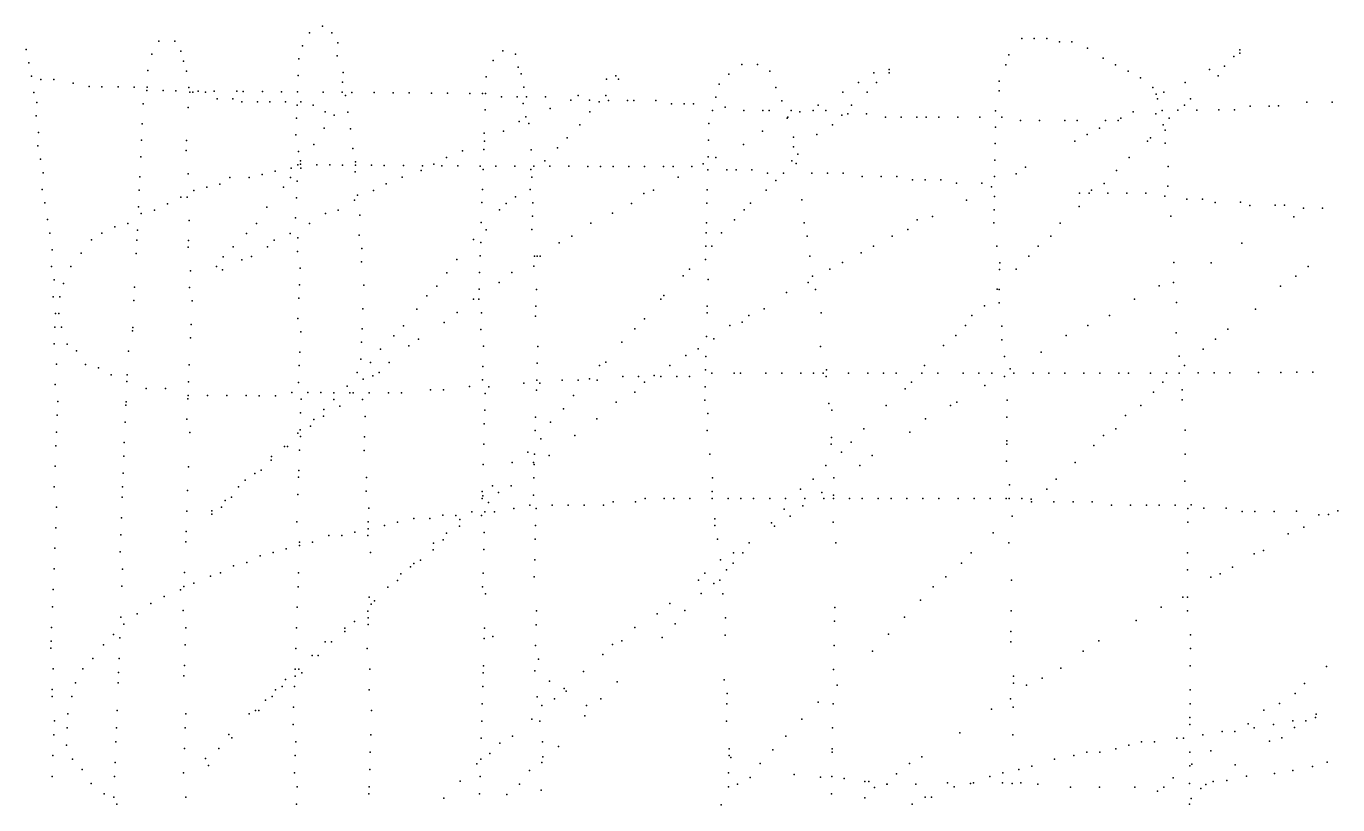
# Model space of a CAD drawing. Header units: metres. Extents: x -21.4 to -6.2, y -43.4 to -42.1.
# Drawn here: x -21.444439 to -21.443039, y -43.119011 to -43.11818 of the extents above; entities that cross this region are included whole.
import ezdxf

# ---------------------------------------------------------------- set-up
doc = ezdxf.new("R2010")
doc.units = ezdxf.units.M

msp = doc.modelspace()

# ---------------------------------------------------------------- linework, layer by layer
at = {"layer": 'Pontos'}
for p in [(-21.4441227, -43.1181798, 431), (-21.4442977, -43.1181956, 431), (-21.4442805, -43.1181958, 431), (-21.4441366, -43.1181867, 431), (-21.4441128, -43.1181869, 431), (-21.4433762, -43.1181929, 431), (-21.4433628, -43.1181929, 431), (-21.4433494, -43.1181929, 431), (-21.4444392, -43.1182046, 432), (-21.4443051, -43.1182096, 431), (-21.4442741, -43.1182064, 431), (-21.444144, -43.1182007, 431), (-21.4441064, -43.1181975, 431), (-21.4439302, -43.118206, 432), (-21.4439168, -43.1182096, 432), (-21.443336, -43.1181964, 431), (-21.4433226, -43.1181964, 431), (-21.443306, -43.1182034, 431), (-21.4431434, -43.1182085, 429), (-21.4431433, -43.1182051, 429), (-21.4444364, -43.1182188, 432), (-21.4442711, -43.1182171, 431), (-21.444148, -43.1182147, 430), (-21.444107, -43.1182115, 431), (-21.4439406, -43.1182165, 432), (-21.4439139, -43.1182236, 432), (-21.4436751, -43.1182206, 431), (-21.4436583, -43.1182207, 431), (-21.4433933, -43.1182209, 431), (-21.4433898, -43.1182104, 431), (-21.4432893, -43.1182139, 431), (-21.443276, -43.1182209, 431), (-21.4431597, -43.1182224, 430), (-21.4431498, -43.118212, 430), (-21.4444336, -43.118233, 432), (-21.4444234, -43.1182366, 432), (-21.4444096, -43.1182368, 432), (-21.4443093, -43.1182272, 431), (-21.4442681, -43.1182277, 431), (-21.4441487, -43.1182323, 430), (-21.4441009, -43.1182292, 431), (-21.443948, -43.118234, 431), (-21.4439108, -43.1182307, 432), (-21.4438196, -43.1182363, 432), (-21.4438097, -43.1182329, 432), (-21.4438067, -43.1182363, 432), (-21.4436888, -43.1182311, 431), (-21.443645, -43.1182277, 431), (-21.443534, -43.1182294), (-21.4435178, -43.1182294), (-21.4435177, -43.1182259), (-21.4432626, -43.1182279, 431), (-21.4432493, -43.1182348, 430), (-21.4431758, -43.1182259, 430), (-21.4431663, -43.1182329, 430), (-21.444431, -43.1182507, 432), (-21.4443891, -43.1182405, 432), (-21.444372, -43.1182443, 432), (-21.4443583, -43.1182444, 432), (-21.444341, -43.1182446, 431), (-21.4443238, -43.1182448, 431), (-21.4443102, -43.1182485, 431), (-21.4443101, -43.1182449, 431), (-21.444293, -43.1182486, 431), (-21.4442793, -43.1182488, 431), (-21.4442655, -43.1182454, 431), (-21.4442645, -43.1182502, 431), (-21.4442612, -43.1182502, 431), (-21.4442554, -43.118249, 431), (-21.4442479, -43.1182502, 431), (-21.4442383, -43.1182491, 431), (-21.4442143, -43.1182493, 430), (-21.4442075, -43.1182494, 430), (-21.444187, -43.1182496, 430), (-21.4441665, -43.1182497, 430), (-21.4441494, -43.1182499, 430), (-21.4441494, -43.1182499, 430), (-21.4441221, -43.1182501, 430), (-21.4441017, -43.1182503, 430), (-21.4441013, -43.1182397, 430), (-21.4440915, -43.1182504, 430), (-21.4440676, -43.1182506, 430), (-21.4440472, -43.1182508, 431), (-21.4440302, -43.1182509, 431), (-21.4440063, -43.1182511, 431), (-21.4439893, -43.1182513, 431), (-21.4439656, -43.1182515, 431), (-21.443952, -43.1182516, 431), (-21.4439486, -43.1182516, 431), (-21.4439078, -43.1182447, 431), (-21.4436991, -43.1182417, 431), (-21.4436387, -43.1182453, 431), (-21.4435671, -43.1182502), (-21.4435506, -43.1182398), (-21.4435412, -43.1182502), (-21.4435311, -43.1182398), (-21.4434004, -43.1182489, 431), (-21.4434003, -43.1182384, 431), (-21.443236, -43.1182452, 430), (-21.4432327, -43.1182522, 430), (-21.4432245, -43.1182502, 430), (-21.4432018, -43.1182398, 430), (-21.444428, -43.1182614, 432), (-21.4443143, -43.1182626, 431), (-21.4442351, -43.1182572, 430), (-21.4442185, -43.1182572, 430), (-21.4442088, -43.1182607, 430), (-21.4441922, -43.1182607, 430), (-21.444179, -43.1182607, 430), (-21.4441624, -43.1182607, 430), (-21.44415, -43.118264, 430), (-21.4441458, -43.1182607, 430), (-21.4441328, -43.1182642, 430), (-21.4440984, -43.1182539, 430), (-21.4439318, -43.1182552, 431), (-21.4439149, -43.1182553, 431), (-21.4439084, -43.1182623, 431), (-21.4439048, -43.1182553, 431), (-21.4438846, -43.1182553, 431), (-21.4438578, -43.1182589, 431), (-21.4438497, -43.1182537, 431), (-21.4438376, -43.1182589, 431), (-21.4438272, -43.1182607, 431), (-21.4438204, -43.1182537, 431), (-21.4438174, -43.118259, 431), (-21.4437972, -43.118259, 431), (-21.4437904, -43.118259, 431), (-21.4437669, -43.1182591, 431), (-21.4437501, -43.1182626, 431), (-21.4437367, -43.1182627, 431), (-21.4437266, -43.1182627, 431), (-21.4437028, -43.1182557, 431), (-21.4436323, -43.1182594, 431), (-21.4435935, -43.1182642), (-21.4435579, -43.1182642), (-21.4432311, -43.1182572, 430), (-21.4432024, -43.1182642, 430), (-21.4431958, -43.1182572, 430), (-21.4431322, -43.1182652, 430), (-21.443112, -43.118265, 430), (-21.443102, -43.1182649, 430), (-21.4430717, -43.118261, 430), (-21.4430448, -43.1182608, 429), (-21.4444287, -43.1182756, 432), (-21.4442664, -43.1182666, 431), (-21.4441506, -43.1182781, 430), (-21.4441199, -43.1182711, 430), (-21.4441102, -43.1182746, 430), (-21.4440957, -43.1182715, 430), (-21.4439492, -43.1182692, 431), (-21.4439055, -43.1182764, 431), (-21.4438796, -43.1182676, 431), (-21.4438375, -43.1182711, 431), (-21.4437065, -43.1182698, 431), (-21.443693, -43.1182663, 431), (-21.4436729, -43.1182698, 431), (-21.4436527, -43.1182699, 431), (-21.443646, -43.1182699, 431), (-21.4436265, -43.1182781), (-21.4436259, -43.118277, 431), (-21.4436224, -43.1182699, 431), (-21.4436132, -43.1182711), (-21.4435989, -43.1182699, 431), (-21.4435855, -43.1182699, 431), (-21.4435681, -43.1182746), (-21.443562, -43.1182735, 431), (-21.4435419, -43.1182735, 431), (-21.4435218, -43.118277, 431), (-21.443505, -43.118277, 431), (-21.4434882, -43.118277, 431), (-21.4434781, -43.118277, 431), (-21.4434647, -43.118277, 431), (-21.4434445, -43.118277, 431), (-21.443421, -43.118277, 431), (-21.4434041, -43.11827, 431), (-21.4433975, -43.118277, 431), (-21.4432702, -43.1182781, 431), (-21.4432571, -43.1182711, 431), (-21.4432329, -43.1182733, 431), (-21.4432262, -43.1182697, 431), (-21.4432187, -43.1182781, 431), (-21.4432094, -43.1182695, 430), (-21.4431893, -43.1182693, 430), (-21.4431658, -43.1182691, 430), (-21.443149, -43.1182689, 430), (-21.4444261, -43.1182934, 432), (-21.4443152, -43.1182839, 431), (-21.4441209, -43.1182886, 430), (-21.444093, -43.1182892, 430), (-21.44395, -43.1182939, 430), (-21.4439296, -43.118292, 431), (-21.4439128, -43.1182816, 431), (-21.4439023, -43.1182835, 431), (-21.4438479, -43.1182851, 431), (-21.4437103, -43.1182838, 431), (-21.443653, -43.118292), (-21.4435782, -43.118285), (-21.4434043, -43.1182875, 431), (-21.4433774, -43.1182805, 431), (-21.4433572, -43.1182805, 431), (-21.4433303, -43.1182805, 431), (-21.4433169, -43.1182805, 431), (-21.4432932, -43.1182885, 431), (-21.4432866, -43.1182805, 431), (-21.4432732, -43.1182805, 431), (-21.4432253, -43.1182851, 431), (-21.443223, -43.1182907, 431), (-21.4444267, -43.1183076, 432), (-21.444316, -43.1183016, 431), (-21.444268, -43.1183019, 430), (-21.4441513, -43.1182958, 429), (-21.4441319, -43.1183061, 429), (-21.4439498, -43.1183025, 430), (-21.4438615, -43.118299, 431), (-21.4437107, -43.1183015, 431), (-21.4436731, -43.118306), (-21.4436197, -43.1182981, 431), (-21.4435948, -43.1182955), (-21.4434046, -43.1183051, 431), (-21.4433195, -43.1183025, 431), (-21.4433064, -43.1182955, 431), (-21.4432418, -43.1183025, 431), (-21.4432385, -43.118299, 431), (-21.4432231, -43.1183048, 431), (-21.4444239, -43.1183219, 432), (-21.4443169, -43.1183193, 431), (-21.4442685, -43.1183126, 430), (-21.4441486, -43.1183135, 429), (-21.4440904, -43.1183104, 430), (-21.4439903, -43.11832, 430), (-21.4439734, -43.118313, 430), (-21.4439506, -43.1183115, 430), (-21.4438999, -43.1183117, 430), (-21.4438718, -43.1183095, 430), (-21.4437111, -43.1183191, 431), (-21.4437029, -43.1183199), (-21.4436199, -43.1183086, 431), (-21.4436151, -43.1183164), (-21.4432616, -43.1183199, 431), (-21.4444211, -43.1183362, 432), (-21.4441735, -43.1183346, 429), (-21.4441562, -43.1183312, 429), (-21.4441492, -43.1183277, 429), (-21.4441464, -43.1183271, 429), (-21.4441462, -43.1183236, 429), (-21.4441459, -43.1183313, 429), (-21.4441287, -43.1183278, 429), (-21.444115, -43.1183279, 429), (-21.4441013, -43.118328, 429), (-21.4440879, -43.1183352, 429), (-21.4440876, -43.1183282, 429), (-21.4440875, -43.1183246, 429), (-21.4440706, -43.1183283, 429), (-21.4440569, -43.1183284, 429), (-21.4440364, -43.1183285, 430), (-21.4440175, -43.118334, 430), (-21.4440159, -43.1183287, 430), (-21.4440039, -43.118327, 430), (-21.4439955, -43.1183289, 430), (-21.4439784, -43.118329, 430), (-21.4439546, -43.1183292, 430), (-21.4439513, -43.1183327, 430), (-21.4439376, -43.1183293, 430), (-21.4439173, -43.1183293, 430), (-21.4439005, -43.1183329, 430), (-21.443897, -43.1183294, 430), (-21.4438855, -43.1183235, 430), (-21.4438801, -43.1183294, 430), (-21.4438599, -43.1183294, 430), (-21.4438396, -43.1183295, 430), (-21.4438261, -43.1183295, 430), (-21.4438126, -43.1183295, 430), (-21.4437957, -43.1183296, 430), (-21.4437789, -43.1183296, 430), (-21.4437586, -43.1183296, 431), (-21.4437485, -43.1183296, 431), (-21.4437283, -43.1183297, 431), (-21.4437162, -43.1183269), (-21.4437115, -43.1183333, 431), (-21.4437115, -43.1183333, 431), (-21.4436912, -43.1183333, 431), (-21.4436811, -43.1183333, 431), (-21.4436643, -43.1183333, 431), (-21.4436218, -43.1183234), (-21.443617, -43.1183263, 431), (-21.4434049, -43.1183227, 431), (-21.4433722, -43.1183304, 431), (-21.443275, -43.1183339, 431), (-21.4432199, -43.1183295, 431), (-21.4443179, -43.1183406, 431), (-21.4442662, -43.1183375, 430), (-21.4442323, -43.1183484, 430), (-21.4442217, -43.1183413, 430), (-21.4442012, -43.1183415, 429), (-21.4441873, -43.118338, 429), (-21.4441571, -43.1183412, 429), (-21.4441499, -43.1183454, 429), (-21.4440547, -43.1183481, 430), (-21.4440377, -43.1183411, 430), (-21.4438994, -43.118341, 430), (-21.4437429, -43.1183409), (-21.4436475, -43.1183368, 431), (-21.4436389, -43.1183444), (-21.4436307, -43.1183368, 431), (-21.4436004, -43.1183368, 431), (-21.4435835, -43.1183368, 431), (-21.4435667, -43.1183368, 431), (-21.4435466, -43.1183404, 431), (-21.4435264, -43.1183404, 431), (-21.4435095, -43.1183404, 431), (-21.4434928, -43.1183439, 431), (-21.4434793, -43.1183439, 431), (-21.4434624, -43.1183439, 431), (-21.4434457, -43.1183474, 432), (-21.4434187, -43.1183474, 432), (-21.4434051, -43.1183404, 431), (-21.4433822, -43.1183374, 431), (-21.4432883, -43.1183479, 432), (-21.444422, -43.118354, 432), (-21.4443185, -43.1183548, 431), (-21.4442742, -43.1183623, 431), (-21.4442673, -43.1183623, 430), (-21.4442601, -43.1183553, 430), (-21.4442462, -43.1183518, 430), (-21.4441644, -43.1183517, 429), (-21.4441506, -43.1183632, 430), (-21.4440855, -43.1183601, 430), (-21.4440683, -43.1183551, 430), (-21.443952, -43.118354, 430), (-21.4439167, -43.118362, 431), (-21.4439012, -43.1183541, 430), (-21.4437795, -43.1183584), (-21.4437695, -43.1183549), (-21.443712, -43.1183545, 431), (-21.4436491, -43.1183549), (-21.4434086, -43.1183514, 432), (-21.4434054, -43.1183616, 432), (-21.4433144, -43.118358, 432), (-21.4433043, -43.118358, 432), (-21.4433015, -43.1183549, 432), (-21.4432841, -43.118358, 432), (-21.4432638, -43.118358, 432), (-21.4432436, -43.118358, 432), (-21.4432235, -43.1183613, 432), (-21.4432201, -43.1183507, 432), (-21.4444192, -43.1183684, 432), (-21.4443194, -43.1183727, 431), (-21.4443023, -43.1183763, 431), (-21.4442883, -43.1183693, 431), (-21.4441823, -43.1183729, 430), (-21.444106, -43.1183763, 430), (-21.4440888, -43.1183657, 430), (-21.4439525, -43.1183682, 431), (-21.4439337, -43.118376, 431), (-21.4439268, -43.118369, 431), (-21.4438983, -43.1183683, 431), (-21.443793, -43.118369), (-21.4437124, -43.1183686, 432), (-21.4436727, -43.118376), (-21.4436659, -43.1183689), (-21.4436111, -43.1183651, 432), (-21.443435, -43.1183654, 433), (-21.4434056, -43.1183757, 433), (-21.443315, -43.1183724, 433), (-21.4432, -43.1183646, 432), (-21.4431832, -43.1183645, 432), (-21.4431697, -43.1183679, 432), (-21.4431427, -43.1183677, 432), (-21.4431326, -43.1183711, 432), (-21.4431057, -43.1183709, 432), (-21.4430955, -43.1183708, 432), (-21.4430753, -43.1183742, 432), (-21.443055, -43.118374, 432), (-21.4444166, -43.1183863, 432), (-21.4443305, -43.1183904, 431), (-21.4443163, -43.1183798, 431), (-21.444265, -43.1183873, 431), (-21.4441933, -43.1183905, 430), (-21.4441515, -43.1183845, 430), (-21.4441367, -43.1183904, 430), (-21.4441195, -43.1183798, 430), (-21.4440828, -43.1183814, 430), (-21.4439532, -43.1183894, 431), (-21.4438987, -43.1183825, 431), (-21.4438364, -43.11839), (-21.443813, -43.1183795), (-21.4437129, -43.1183899, 433), (-21.443683, -43.1183865), (-21.4436083, -43.1183899, 433), (-21.4434878, -43.1183865, 433), (-21.4434714, -43.118383, 433), (-21.4434059, -43.1183899, 434), (-21.443335, -43.11839, 434), (-21.4432169, -43.1183825, 433), (-21.4430856, -43.1183833, 432), (-21.4444138, -43.1184006, 432), (-21.4443586, -43.1184009, 432), (-21.4443445, -43.1183939, 432), (-21.4443205, -43.1183976, 431), (-21.4442039, -43.1184011, 430), (-21.4441573, -43.118401, 430), (-21.444149, -43.1184059, 430), (-21.4440837, -43.1184028, 431), (-21.4439479, -43.1183971, 431), (-21.4438991, -43.1183967, 432), (-21.4438566, -43.1184041), (-21.4437132, -43.1184005, 433), (-21.4436966, -43.1184005), (-21.4436053, -43.1184041, 434), (-21.4435144, -43.1184041, 434), (-21.4434979, -43.118397, 434), (-21.4433452, -43.1184041, 435), (-21.4444113, -43.1184185, 433), (-21.4443693, -43.118408, 432), (-21.444321, -43.1184083, 432), (-21.4442663, -43.1184158, 431), (-21.4442659, -43.1184087, 431), (-21.4442181, -43.1184152, 431), (-21.4441814, -43.1184152, 430), (-21.4441744, -43.1184081, 430), (-21.4441495, -43.1184202, 430), (-21.4440808, -43.1184171, 431), (-21.4439617, -43.1184077, 431), (-21.4439539, -43.1184108, 432), (-21.44387, -43.1184112), (-21.4437136, -43.1184147, 433), (-21.443707, -43.1184146), (-21.4435344, -43.1184146, 435), (-21.4434028, -43.1184147, 435), (-21.4433585, -43.1184146, 435), (-21.4431412, -43.1184114, 434), (-21.4443804, -43.1184223, 432), (-21.4443217, -43.1184226, 432), (-21.4442288, -43.1184259, 431), (-21.444209, -43.1184294, 431), (-21.4441987, -43.1184258, 431), (-21.4440813, -43.1184313, 431), (-21.4439794, -43.1184289, 432), (-21.4439544, -43.118425, 432), (-21.4438966, -43.1184252, 432), (-21.4438936, -43.1184253), (-21.4438903, -43.1184252), (-21.443714, -43.1184289, 434), (-21.4436024, -43.1184254, 435), (-21.4435676, -43.1184322, 435), (-21.4435477, -43.1184217, 435), (-21.4433997, -43.1184325, 436), (-21.4433686, -43.1184252, 436), (-21.4432139, -43.1184322, 435), (-21.443174, -43.1184325, 435), (-21.4444122, -43.1184364, 433), (-21.4443914, -43.1184365, 433), (-21.4442639, -43.1184409, 431), (-21.4442361, -43.1184365, 431), (-21.4442296, -43.11844, 431), (-21.4441468, -43.1184381, 431), (-21.4439901, -43.118443, 432), (-21.443955, -43.1184428, 432), (-21.4439206, -43.1184429), (-21.443897, -43.1184359, 433), (-21.4437377, -43.1184463), (-21.4437309, -43.1184393), (-21.4435995, -43.1184467, 436), (-21.4435809, -43.1184393, 435), (-21.4433998, -43.1184396, 436), (-21.4433821, -43.1184393, 436), (-21.4430835, -43.1184468, 434), (-21.4430704, -43.1184363, 434), (-21.4444094, -43.1184507, 433), (-21.4443992, -43.1184544, 433), (-21.4443234, -43.1184584, 432), (-21.4442647, -43.1184588, 432), (-21.4441475, -43.1184559, 431), (-21.4440788, -43.1184564, 432), (-21.4440008, -43.1184572, 432), (-21.4439556, -43.1184607, 433), (-21.4439342, -43.1184535), (-21.4438944, -43.1184608, 433), (-21.4437111, -43.1184503, 435), (-21.4436043, -43.1184534, 436), (-21.4435964, -43.118461, 436), (-21.4434023, -43.1184605, 437), (-21.4434001, -43.118461, 437), (-21.4432295, -43.118457, 436), (-21.4432141, -43.1184536, 436), (-21.4431, -43.1184574, 435), (-21.4444103, -43.1184687, 433), (-21.4444034, -43.1184687, 433), (-21.4443241, -43.1184728, 432), (-21.4442619, -43.1184732, 432), (-21.4441481, -43.1184702, 431), (-21.4440113, -43.1184678, 432), (-21.4439616, -43.1184712), (-21.4439559, -43.1184714, 433), (-21.4437616, -43.1184711), (-21.4437582, -43.1184675), (-21.4436275, -43.118464, 436), (-21.4434003, -43.1184752, 438), (-21.4432558, -43.1184711, 437), (-21.4432109, -43.1184749, 437), (-21.4444078, -43.1184867, 433), (-21.4444043, -43.1184867, 433), (-21.4440798, -43.1184814, 432), (-21.444022, -43.118482, 432), (-21.443979, -43.1184854), (-21.443953, -43.1184857, 433), (-21.4438953, -43.1184894, 434), (-21.4438949, -43.1184787, 434), (-21.4437121, -43.1184859, 436), (-21.4437119, -43.1184788, 436), (-21.4436677, -43.1184888, 436), (-21.4436511, -43.1184817, 436), (-21.4435902, -43.1184859, 437), (-21.4434293, -43.1184888, 439), (-21.4434159, -43.1184782, 438), (-21.4432823, -43.1184888, 439), (-21.4431264, -43.1184821, 436), (-21.4444085, -43.1185011, 434), (-21.4444016, -43.1185011, 433), (-21.4443254, -43.1185015, 433), (-21.4442631, -43.1184983, 432), (-21.444149, -43.1184918, 431), (-21.4440806, -43.1185029, 432), (-21.4440363, -43.1184998, 433), (-21.4439928, -43.1184961), (-21.4439536, -43.1185036, 434), (-21.4437893, -43.118503), (-21.443779, -43.1184923), (-21.4436878, -43.1184994, 437), (-21.4436746, -43.1184959, 437), (-21.4434362, -43.1184994, 439), (-21.4433973, -43.1185002, 439), (-21.4433055, -43.1184994, 439), (-21.4431561, -43.1185033, 437), (-21.4443256, -43.1185051, 433), (-21.4442637, -43.1185127, 432), (-21.4441461, -43.1185061, 432), (-21.4440812, -43.1185173, 433), (-21.4440468, -43.1185104, 433), (-21.4440204, -43.1185139), (-21.443803, -43.1185171), (-21.4437128, -43.118511, 437), (-21.4437048, -43.1185136, 437), (-21.4434464, -43.11851, 440), (-21.4433975, -43.1185145, 440), (-21.4433287, -43.11851, 440), (-21.4432111, -43.1185071, 438), (-21.4431693, -43.1185139, 438), (-21.4444094, -43.1185191, 434), (-21.4443955, -43.1185192, 434), (-21.4443855, -43.1185264, 434), (-21.4443301, -43.1185267, 433), (-21.444147, -43.1185277, 432), (-21.4440609, -43.1185247, 433), (-21.4440307, -43.118521), (-21.4439508, -43.1185215, 434), (-21.4438929, -43.1185217, 435), (-21.443735, -43.1185313, 437), (-21.4437216, -43.1185242, 437), (-21.4435909, -43.1185217, 439), (-21.4434598, -43.1185207, 440), (-21.4433553, -43.1185278, 441), (-21.4432079, -43.1185322, 439), (-21.4431825, -43.1185245, 438), (-21.444407, -43.1185408, 434), (-21.4443758, -43.1185409, 434), (-21.4443621, -43.1185446, 434), (-21.444265, -43.1185415, 433), (-21.4441476, -43.1185421, 432), (-21.4440818, -43.1185352, 433), (-21.4440717, -43.118539, 433), (-21.4440517, -43.1185389), (-21.4439515, -43.1185431, 435), (-21.4438934, -43.1185396, 435), (-21.4438271, -43.118542), (-21.4438204, -43.1185385), (-21.4437518, -43.118542, 437), (-21.4437133, -43.1185324, 437), (-21.4434801, -43.118542, 441), (-21.4433944, -43.1185324, 441), (-21.4433886, -43.1185456, 442), (-21.4432024, -43.1185422, 439), (-21.4443486, -43.1185519, 434), (-21.4443316, -43.1185592, 434), (-21.4443312, -43.118552, 433), (-21.4442658, -43.1185595, 433), (-21.4441483, -43.1185601, 432), (-21.4440857, -43.1185497, 433), (-21.4440792, -43.1185568, 433), (-21.4440692, -43.1185532), (-21.4440623, -43.1185496), (-21.443952, -43.1185574, 435), (-21.443894, -43.1185576, 436), (-21.4438668, -43.1185576, 436), (-21.4438498, -43.1185576, 436), (-21.4438376, -43.1185563), (-21.4438295, -43.1185576, 437), (-21.4438022, -43.118554, 437), (-21.4437852, -43.118554, 437), (-21.4437788, -43.1185598, 437), (-21.4437687, -43.1185527, 437), (-21.4437614, -43.118554, 437), (-21.4437445, -43.118554, 438), (-21.4437309, -43.118554, 438), (-21.4437137, -43.1185468, 438), (-21.443707, -43.1185504, 438), (-21.4436832, -43.1185504, 439), (-21.4436765, -43.1185504, 439), (-21.4436493, -43.1185504, 439), (-21.4436323, -43.1185504, 439), (-21.4436119, -43.1185504, 440), (-21.4435984, -43.1185504, 440), (-21.4435882, -43.1185504, 440), (-21.4435849, -43.118554, 440), (-21.4435847, -43.1185468, 440), (-21.443561, -43.1185504, 440), (-21.4435406, -43.1185504, 440), (-21.4435237, -43.1185504, 441), (-21.4435101, -43.1185504, 441), (-21.4434939, -43.1185598, 441), (-21.4434829, -43.1185504, 441), (-21.4434659, -43.1185504, 441), (-21.4434388, -43.1185504, 442), (-21.4434218, -43.1185504, 442), (-21.4434082, -43.1185504, 442), (-21.4433947, -43.118554, 442), (-21.4433845, -43.1185504, 442), (-21.4433641, -43.1185504, 442), (-21.4433471, -43.1185504, 443), (-21.4433301, -43.1185504, 443), (-21.4433098, -43.1185504, 442), (-21.4432928, -43.1185504, 442), (-21.4432724, -43.1185504, 441), (-21.4432622, -43.1185504, 441), (-21.4432385, -43.1185503, 441), (-21.4432255, -43.1185599, 441), (-21.4432216, -43.1185502, 440), (-21.443208, -43.1185501, 440), (-21.4431877, -43.11855, 439), (-21.4431707, -43.1185499, 439), (-21.4431538, -43.1185498, 439), (-21.4431232, -43.1185496, 438), (-21.4430994, -43.1185494, 437), (-21.4430824, -43.1185493, 437), (-21.4430654, -43.1185492, 437), (-21.4444081, -43.1185624, 434), (-21.4443111, -43.1185665, 433), (-21.4442903, -43.1185666, 433), (-21.4442664, -43.118574, 433), (-21.4442457, -43.1185741, 433), (-21.4442249, -43.1185742, 433), (-21.4442042, -43.1185742, 433), (-21.4441903, -43.1185743, 433), (-21.4441557, -43.1185709, 433), (-21.4441384, -43.118571, 433), (-21.4441246, -43.118571, 433), (-21.4441108, -43.1185711, 433), (-21.4440965, -43.118564, 433), (-21.4440936, -43.1185712, 433), (-21.4440902, -43.1185711), (-21.4440729, -43.1185713, 434), (-21.4440522, -43.1185714, 434), (-21.4440384, -43.1185714, 434), (-21.4440073, -43.118568, 434), (-21.4439936, -43.118568, 435), (-21.4439659, -43.1185646, 435), (-21.443949, -43.1185719, 435), (-21.4439453, -43.1185647, 435), (-21.4439077, -43.1185611, 436), (-21.4438944, -43.1185683, 436), (-21.4438907, -43.1185611, 436), (-21.4438549, -43.1185741), (-21.4437892, -43.1185705, 438), (-21.4437142, -43.1185647, 439), (-21.4435007, -43.1185669, 442), (-21.4434154, -43.1185634, 442), (-21.4432355, -43.1185706, 441), (-21.4432047, -43.118568, 441), (-21.4444055, -43.1185805, 434), (-21.4443328, -43.1185845, 434), (-21.4443326, -43.1185809, 434), (-21.4442666, -43.1185776, 433), (-21.4441731, -43.1185744, 433), (-21.4441456, -43.1185781, 433), (-21.4441107, -43.1185783, 433), (-21.4441044, -43.1185854), (-21.44408, -43.1185784, 434), (-21.4438654, -43.1185883), (-21.4438093, -43.1185812, 438), (-21.4437146, -43.1185791, 439), (-21.4435821, -43.1185827, 441), (-21.443521, -43.1185848, 442), (-21.4434521, -43.1185848, 443), (-21.4434454, -43.1185812, 443), (-21.4433916, -43.1185791, 444), (-21.4432489, -43.1185848, 442), (-21.4432048, -43.1185788, 441), (-21.4444062, -43.118595, 435), (-21.4442675, -43.1185993, 434), (-21.4441462, -43.1185926, 433), (-21.4441319, -43.1185998, 433), (-21.4441217, -43.1185962), (-21.4441213, -43.1185891, 433), (-21.4440772, -43.1185965, 434), (-21.4439496, -43.1185899, 436), (-21.4438953, -43.1185971, 437), (-21.4438298, -43.118599, 438), (-21.4437115, -43.1185935, 440), (-21.4435788, -43.1185899, 442), (-21.4434788, -43.118599, 443), (-21.4433919, -43.1185971, 444), (-21.4432655, -43.1185955, 443), (-21.4444069, -43.1186132, 435), (-21.4443335, -43.1186026, 434), (-21.4442646, -43.1186138, 434), (-21.4441493, -43.1186142), (-21.4441468, -43.1186107, 433), (-21.4441356, -43.118607), (-21.44395, -43.1186043, 436), (-21.4438957, -43.1186116, 437), (-21.4438792, -43.1186026), (-21.4437119, -43.1186116, 440), (-21.4435447, -43.1186097, 443), (-21.4434956, -43.1186133, 444), (-21.4432756, -43.1186097, 444), (-21.4432016, -43.1186113, 442), (-21.4444075, -43.1186278, 434), (-21.4443344, -43.1186244, 434), (-21.4441634, -43.1186286), (-21.4441601, -43.1186286), (-21.4441462, -43.1186178), (-21.4440779, -43.1186182, 434), (-21.4439507, -43.118626, 436), (-21.4438898, -43.1186204), (-21.4438535, -43.1186169, 437), (-21.4435795, -43.118626, 442), (-21.4435794, -43.1186188, 442), (-21.4435583, -43.118624, 443), (-21.4433922, -43.1186224, 445), (-21.4433922, -43.118626, 445), (-21.443299, -43.1186276, 445), (-21.4432889, -43.1186169, 445), (-21.444335, -43.118639, 433), (-21.4441776, -43.118643), (-21.4441774, -43.1186394), (-21.4441475, -43.1186325, 433), (-21.4440784, -43.1186327, 434), (-21.4439035, -43.1186347), (-21.4438964, -43.1186369, 436), (-21.4438807, -43.1186383, 436), (-21.4437091, -43.1186369, 440), (-21.4435685, -43.1186347, 442), (-21.4435358, -43.1186383, 443), (-21.4433924, -43.1186441, 445), (-21.4432018, -43.1186366, 442), (-21.4444084, -43.1186496, 433), (-21.4443357, -43.1186572, 433), (-21.4442659, -43.1186502, 433), (-21.4441951, -43.1186574), (-21.4441882, -43.1186538), (-21.4441482, -43.1186542, 433), (-21.4439513, -43.1186477, 435), (-21.4439204, -43.1186455), (-21.4438974, -43.1186455, 436), (-21.4438967, -43.1186477, 436), (-21.4435854, -43.118649, 442), (-21.4435492, -43.118649, 442), (-21.4433191, -43.1186455, 446), (-21.4444093, -43.1186715, 432), (-21.4443362, -43.1186718, 432), (-21.4442126, -43.1186718), (-21.4442055, -43.1186646), (-21.4441485, -43.1186615, 433), (-21.4440758, -43.1186618, 433), (-21.4439413, -43.1186705), (-21.4439215, -43.1186705, 435), (-21.4438971, -43.1186622, 436), (-21.4437063, -43.1186622, 439), (-21.443599, -43.1186634, 441), (-21.4435767, -43.1186622, 442), (-21.4433893, -43.1186695, 445), (-21.4433393, -43.1186634, 446), (-21.4432019, -43.1186656, 442), (-21.4443367, -43.1186827, 432), (-21.4442669, -43.1186757, 432), (-21.4442268, -43.1186863), (-21.4442199, -43.1186826), (-21.4441491, -43.1186797, 432), (-21.4440763, -43.1186763, 433), (-21.4439524, -43.118684, 434), (-21.4439522, -43.1186767, 435), (-21.4439517, -43.1186813), (-21.443935, -43.1186777, 435), (-21.4438976, -43.1186804, 435), (-21.4437784, -43.118684, 437), (-21.4437579, -43.118684, 438), (-21.4437477, -43.118684, 438), (-21.4437306, -43.118684, 438), (-21.4437067, -43.118684, 439), (-21.4437066, -43.1186767, 439), (-21.4436897, -43.118684, 439), (-21.443676, -43.118684, 439), (-21.4436624, -43.118684, 439), (-21.4436453, -43.118684, 440), (-21.4436283, -43.118684, 440), (-21.4436125, -43.1186741, 441), (-21.4436078, -43.118684, 440), (-21.4435896, -43.1186777, 441), (-21.4435873, -43.118684, 441), (-21.4435771, -43.1186804, 441), (-21.4435771, -43.118684, 441), (-21.4435601, -43.118684, 441), (-21.4435464, -43.118684, 442), (-21.4435294, -43.118684, 442), (-21.4435157, -43.118684, 442), (-21.4434987, -43.118684, 443), (-21.4434816, -43.118684, 443), (-21.4434646, -43.118684, 443), (-21.4434441, -43.118684, 444), (-21.443427, -43.118684, 444), (-21.44341, -43.118684, 444), (-21.4433929, -43.118684, 445), (-21.4433895, -43.118684, 445), (-21.4433759, -43.118684, 445), (-21.4433661, -43.1186849, 445), (-21.4433494, -43.1186741, 446), (-21.4444068, -43.1186934, 431), (-21.4442677, -43.1186975, 432), (-21.4442408, -43.1186971), (-21.4442305, -43.1186935), (-21.4440734, -43.1186945, 433), (-21.4439632, -43.1186985, 434), (-21.4439494, -43.1186985, 434), (-21.4439454, -43.1186885, 434), (-21.4439391, -43.1186985, 434), (-21.4439185, -43.1186949, 435), (-21.4439014, -43.1186913, 435), (-21.4438946, -43.1186949, 435), (-21.4438775, -43.1186913, 435), (-21.4438604, -43.1186913, 436), (-21.4438434, -43.1186913, 436), (-21.4438229, -43.1186913, 436), (-21.4438126, -43.1186876, 437), (-21.4437887, -43.1186876, 437), (-21.4436297, -43.1186956, 440), (-21.4436098, -43.118692, 440), (-21.4433657, -43.1186876, 445), (-21.4433418, -43.1186876, 446), (-21.4433213, -43.1186876, 446), (-21.4433009, -43.1186876, 445), (-21.4432804, -43.1186913, 444), (-21.4432599, -43.1186913, 444), (-21.4432429, -43.1186912, 443), (-21.4432293, -43.1186912, 442), (-21.4432123, -43.1186911), (-21.4431987, -43.1186947, 441), (-21.4431953, -43.118691), (-21.4431817, -43.1186946), (-21.4431578, -43.1186945), (-21.4431407, -43.1186981), (-21.4431271, -43.118698), (-21.4431066, -43.1186979), (-21.4430827, -43.1186978), (-21.4430387, -43.1186971, 436), (-21.4443375, -43.1187046, 431), (-21.444241, -43.1187007), (-21.4441501, -43.1187089, 432), (-21.4440739, -43.1187091, 433), (-21.4440567, -43.1187128, 433), (-21.4440428, -43.1187092, 433), (-21.4440254, -43.1187056, 433), (-21.4440082, -43.1187056, 433), (-21.4439943, -43.118702, 434), (-21.4439805, -43.1187021, 434), (-21.4439766, -43.1187137, 434), (-21.4439762, -43.1187065), (-21.443953, -43.1187021, 434), (-21.4438952, -43.1187131, 434), (-21.443704, -43.1187131, 438), (-21.4437038, -43.1187058, 438), (-21.4436434, -43.11871, 439), (-21.4436402, -43.1187136, 439), (-21.4436234, -43.1187028, 440), (-21.4435776, -43.1187094, 441), (-21.4433863, -43.1187028, 445), (-21.4431988, -43.1187092, 441), (-21.4430588, -43.1187014), (-21.4430485, -43.1187013), (-21.4444077, -43.1187154, 431), (-21.4443382, -43.1187229, 431), (-21.4442685, -43.1187194, 431), (-21.4441159, -43.1187235, 432), (-21.444102, -43.1187236, 432), (-21.4440881, -43.11872, 432), (-21.4440743, -43.1187237, 432), (-21.4440741, -43.1187164, 432), (-21.4439939, -43.1187282, 433), (-21.4439903, -43.118721), (-21.4439501, -43.1187203, 434), (-21.4438956, -43.1187276, 434), (-21.4437009, -43.1187276, 438), (-21.4434066, -43.1187208, 444), (-21.4430915, -43.1187219, 437), (-21.443075, -43.1187148, 437), (-21.4444086, -43.1187373, 430), (-21.444339, -43.1187412, 430), (-21.4442689, -43.1187304, 431), (-21.4441755, -43.1187416, 431), (-21.4441615, -43.118738, 431), (-21.4441474, -43.1187344, 431), (-21.4441473, -43.1187308, 431), (-21.4441335, -43.1187308, 432), (-21.4440715, -43.1187419, 432), (-21.4440045, -43.118739, 433), (-21.4440041, -43.1187318), (-21.4439506, -43.1187385, 433), (-21.443684, -43.1187423, 438), (-21.4436741, -43.1187423, 438), (-21.4436672, -43.1187315, 438), (-21.4435745, -43.1187313, 440), (-21.4434302, -43.1187423, 444), (-21.4433901, -43.1187313, 445), (-21.443199, -43.118742, 441), (-21.4431181, -43.1187397, 438), (-21.4442177, -43.1187561, 431), (-21.4442036, -43.1187525, 431), (-21.4441895, -43.1187452, 431), (-21.4440252, -43.1187535, 432), (-21.4440183, -43.1187499), (-21.4438962, -43.1187495, 433), (-21.4436979, -43.1187495, 437), (-21.4436844, -43.1187531, 437), (-21.4434404, -43.1187531, 443), (-21.4431279, -43.1187433, 438), (-21.4444095, -43.1187593, 429), (-21.4443362, -43.1187595, 429), (-21.4442701, -43.1187633, 430), (-21.4442424, -43.1187671, 430), (-21.4442318, -43.1187634, 430), (-21.4441484, -43.1187636, 431), (-21.4440391, -43.1187644, 432), (-21.4440287, -43.1187572), (-21.4439514, -43.118764, 433), (-21.4438967, -43.1187677, 433), (-21.4437145, -43.118764, 437), (-21.4436913, -43.1187604, 437), (-21.4434573, -43.1187676, 443), (-21.4431991, -43.1187602, 441), (-21.4431743, -43.1187682, 440), (-21.4431644, -43.1187647, 439), (-21.4431511, -43.1187575, 439), (-21.4444104, -43.1187813, 428), (-21.4443369, -43.1187778, 429), (-21.4442743, -43.1187817, 429), (-21.4442707, -43.118778, 430), (-21.4442601, -43.1187744, 430), (-21.4441489, -43.1187783, 431), (-21.4440532, -43.1187789), (-21.4440428, -43.1187717, 432), (-21.4439519, -43.1187786, 432), (-21.4437214, -43.1187712, 436), (-21.443705, -43.1187748, 437), (-21.4436984, -43.1187714, 437), (-21.4434708, -43.1187784, 442), (-21.4433871, -43.1187714, 445), (-21.4443062, -43.1187963, 429), (-21.444292, -43.1187889, 429), (-21.4440731, -43.1187894, 431), (-21.4440708, -43.1187971, 431), (-21.4440673, -43.1187935), (-21.4439486, -43.118786, 432), (-21.443752, -43.1187964, 435), (-21.4437186, -43.1187856, 436), (-21.4436953, -43.118786, 437), (-21.4434844, -43.1187928, 442), (-21.4432041, -43.1187896, 441), (-21.4431992, -43.1187895, 441), (-21.4444111, -43.1187997, 427), (-21.4443382, -43.1188109, 428), (-21.4443206, -43.1188073, 428), (-21.4442716, -43.1188037, 429), (-21.4441497, -43.1188003, 430), (-21.4440745, -43.1188044), (-21.4440739, -43.1188114, 431), (-21.4438943, -43.1188042, 432), (-21.4437656, -43.1188073, 435), (-21.4437358, -43.1188037, 435), (-21.4436924, -43.1188116, 436), (-21.4435758, -43.1188006, 439), (-21.4435015, -43.1188109, 441), (-21.4433875, -43.1188042, 444), (-21.4432273, -43.1188003, 442), (-21.4431993, -43.1188041, 440), (-21.4444121, -43.1188218, 426), (-21.444335, -43.1188183, 428), (-21.4442688, -43.1188221, 428), (-21.4441505, -43.1188223, 430), (-21.4440991, -43.1188262), (-21.4440989, -43.1188226, 430), (-21.4440885, -43.1188153), (-21.4440741, -43.1188187, 431), (-21.4439497, -43.1188225, 431), (-21.4438947, -43.1188189, 432), (-21.4437893, -43.1188218, 434), (-21.4437462, -43.1188181, 435), (-21.443576, -43.1188152, 439), (-21.4433878, -43.1188262, 444), (-21.4432538, -43.1188145, 443), (-21.4444127, -43.1188365, 426), (-21.4443568, -43.1188403, 427), (-21.4443459, -43.1188293, 427), (-21.4443391, -43.118833, 427), (-21.4441198, -43.1188372, 430), (-21.4441131, -43.1188372), (-21.4439501, -43.1188335, 431), (-21.4439408, -43.1188315, 431), (-21.4438132, -43.1188399, 433), (-21.4438031, -43.1188362, 433), (-21.44376, -43.1188326, 434), (-21.4436928, -43.1188299, 436), (-21.4435185, -43.118829, 440), (-21.4433879, -43.1188372, 444), (-21.4432939, -43.1188362, 444), (-21.443196, -43.1188298, 440), (-21.444413, -43.1188439, 425), (-21.4442695, -43.1188404, 428), (-21.4441513, -43.1188443, 430), (-21.444134, -43.1188518, 430), (-21.4441273, -43.1188518), (-21.444075, -43.1188444, 430), (-21.4438953, -43.1188409, 431), (-21.4438236, -43.1188507, 432), (-21.4435765, -43.1188409, 438), (-21.4435356, -43.1188471, 439), (-21.4433107, -43.1188471, 445), (-21.4431961, -43.1188444, 440), (-21.4444104, -43.118866, 425), (-21.4443788, -43.1188661, 425), (-21.4443679, -43.118855, 426), (-21.4443399, -43.1188551, 426), (-21.4442703, -43.1188625, 427), (-21.4441521, -43.1188664, 429), (-21.4441482, -43.1188664, 429), (-21.4440723, -43.1188664, 430), (-21.4439509, -43.1188629, 430), (-21.443896, -43.1188682, 430), (-21.4438923, -43.1188556, 431), (-21.443577, -43.1188666, 438), (-21.4433343, -43.1188653, 446), (-21.4431962, -43.1188628, 440), (-21.4430509, -43.1188635), (-21.4443864, -43.1188808, 425), (-21.4443409, -43.1188809, 425), (-21.4443405, -43.1188698, 426), (-21.4442707, -43.1188736, 427), (-21.4441622, -43.1188774, 429), (-21.4441519, -43.1188737), (-21.444145, -43.1188701), (-21.4439512, -43.1188702, 430), (-21.4438803, -43.118879, 430), (-21.4438442, -43.1188689, 431), (-21.4438082, -43.1188798, 432), (-21.4436939, -43.1188776, 434), (-21.443385, -43.1188813, 444), (-21.4433849, -43.1188739, 444), (-21.4433544, -43.1188761, 445), (-21.4430743, -43.1188815), (-21.4444116, -43.1188956, 424), (-21.4444113, -43.1188882, 424), (-21.4443905, -43.1188956, 424), (-21.4441767, -43.1188957), (-21.4441729, -43.1188884, 429), (-21.444166, -43.1188847), (-21.4441527, -43.1188848, 429), (-21.444073, -43.1188885, 429), (-21.4439516, -43.1188849, 430), (-21.4438934, -43.118896, 430), (-21.4438648, -43.118887, 431), (-21.4438626, -43.1188898, 431), (-21.4436907, -43.1188923, 434), (-21.4435732, -43.1188834, 437), (-21.4433711, -43.1188834, 445), (-21.4431963, -43.1188885, 440), (-21.4430843, -43.1188923), (-21.4443421, -43.1189104, 425), (-21.4441943, -43.1189104, 428), (-21.4441909, -43.1189104, 428), (-21.4441836, -43.1188994, 429), (-21.4441536, -43.1189069, 429), (-21.4439522, -43.1189033, 430), (-21.4438887, -43.1189052, 430), (-21.4438752, -43.118898, 430), (-21.4438409, -43.118905, 431), (-21.4438255, -43.118898, 431), (-21.443691, -43.1189033, 434), (-21.4435936, -43.1189016, 436), (-21.4435776, -43.1189033, 437), (-21.4434083, -43.1189089, 442), (-21.4433881, -43.118898, 444), (-21.4433853, -43.118907, 443), (-21.4431964, -43.1189033, 439), (-21.4431176, -43.1189102), (-21.443101, -43.1189031), (-21.4444091, -43.1189215, 424), (-21.4443948, -43.1189141, 424), (-21.4442687, -43.1189142, 427), (-21.4442012, -43.1189141, 428), (-21.4440703, -43.1189106, 429), (-21.4439527, -43.1189218, 429), (-21.4438993, -43.1189198, 429), (-21.4438907, -43.1189218, 429), (-21.4438428, -43.1189162, 430), (-21.4436914, -43.1189218, 434), (-21.4436108, -43.1189198, 435), (-21.4431965, -43.118918, 438), (-21.4430865, -43.1189216, 433), (-21.4430728, -43.1189216, 433), (-21.4430624, -43.1189179, 432), (-21.4430616, -43.1189145, 433), (-21.4444098, -43.1189363, 424), (-21.4443954, -43.1189289, 424), (-21.4443428, -43.1189289, 425), (-21.4442693, -43.118929, 427), (-21.4442227, -43.1189362, 427), (-21.4441542, -43.1189253, 429), (-21.4440712, -43.1189365, 429), (-21.44392, -43.118938, 429), (-21.443628, -43.118938, 434), (-21.4435781, -43.1189291, 436), (-21.4434421, -43.1189344, 440), (-21.4433856, -43.1189365, 442), (-21.4431965, -43.1189254, 438), (-21.4431829, -43.1189365, 437), (-21.4431622, -43.1189328, 436), (-21.4431485, -43.1189328, 436), (-21.4431343, -43.1189247), (-21.4431278, -43.118929, 435), (-21.4431072, -43.1189253, 434), (-21.4430849, -43.1189288, 433), (-21.4443962, -43.1189474, 424), (-21.4443434, -43.1189438, 425), (-21.4442702, -43.1189512, 427), (-21.4442336, -43.1189509, 427), (-21.4442195, -43.1189398, 428), (-21.4441514, -43.1189438, 428), (-21.4439533, -43.1189402, 429), (-21.4439336, -43.1189453, 429), (-21.4438879, -43.1189439, 429), (-21.4438707, -43.118949, 429), (-21.4436886, -43.1189513, 433), (-21.4435785, -43.1189513, 435), (-21.4432757, -43.1189513, 440), (-21.4432619, -43.1189476, 440), (-21.4432481, -43.1189439, 439), (-21.4432344, -43.1189439, 439), (-21.4432104, -43.1189402, 438), (-21.4432035, -43.1189402, 438), (-21.4431115, -43.1189432, 434), (-21.4430983, -43.1189396, 433), (-21.4444107, -43.1189586, 424), (-21.4443897, -43.1189623, 425), (-21.4443442, -43.118966, 425), (-21.4442477, -43.1189619, 427), (-21.444152, -43.1189586, 428), (-21.4440718, -43.1189549, 428), (-21.4439539, -43.1189624, 429), (-21.4439441, -43.1189563, 429), (-21.4438885, -43.1189661, 429), (-21.4438877, -43.1189599, 429), (-21.4436887, -43.1189587, 433), (-21.4436869, -43.1189606, 433), (-21.4436418, -43.1189526, 434), (-21.4435785, -43.118955, 435), (-21.4434827, -43.1189599, 438), (-21.4433412, -43.1189624, 442), (-21.4433205, -43.1189587, 442), (-21.4433067, -43.118955, 441), (-21.4432929, -43.118955, 441), (-21.4431967, -43.118955, 437), (-21.4431744, -43.1189535), (-21.4430499, -43.1189657, 431), (-21.4443796, -43.1189734, 425), (-21.4442712, -43.1189771, 427), (-21.4442447, -43.1189693, 427), (-21.4441526, -43.1189771, 428), (-21.4440724, -43.1189734, 428), (-21.443958, -43.1189674, 428), (-21.4439017, -43.1189745, 428), (-21.4436891, -43.1189772, 432), (-21.4436556, -43.1189672, 433), (-21.443619, -43.1189787, 434), (-21.4435098, -43.1189782, 436), (-21.4434961, -43.1189672, 437), (-21.4433964, -43.1189772, 440), (-21.4433792, -43.1189735, 440), (-21.4433653, -43.1189698, 441), (-21.4431968, -43.1189697, 436), (-21.4431944, -43.1189679), (-21.4431483, -43.1189684, 434), (-21.4431064, -43.1189777, 432), (-21.4430866, -43.1189747, 432), (-21.4430655, -43.1189702, 431), (-21.4444116, -43.1189809, 424), (-21.4443697, -43.1189883, 425), (-21.4443448, -43.1189809, 425), (-21.4441497, -43.118992, 428), (-21.4440731, -43.118992, 428), (-21.4439757, -43.1189858, 428), (-21.4439545, -43.1189809, 428), (-21.4439123, -43.1189892, 428), (-21.4436894, -43.118992, 432), (-21.4436796, -43.1189892, 432), (-21.443666, -43.1189819, 433), (-21.4435911, -43.1189817, 434), (-21.443579, -43.1189809, 435), (-21.4435659, -43.1189832, 435), (-21.4435436, -43.1189863, 435), (-21.4435394, -43.1189863, 435), (-21.4435335, -43.1189928, 435), (-21.4435201, -43.1189892, 436), (-21.4435199, -43.1189893, 436), (-21.4434891, -43.1189893, 437), (-21.4434555, -43.1189878, 438), (-21.4434483, -43.118992, 438), (-21.443431, -43.1189883, 438), (-21.4434275, -43.1189878, 438), (-21.4434102, -43.1189809, 439), (-21.4433967, -43.1189878, 439), (-21.4433862, -43.1189883, 439), (-21.4433771, -43.1189878, 440), (-21.4433589, -43.1189893, 440), (-21.443324, -43.1189923, 440), (-21.4432932, -43.1189923, 439), (-21.4432554, -43.1189923, 437), (-21.4432245, -43.1189924, 436), (-21.4432145, -43.1189823), (-21.4431969, -43.1189883, 435), (-21.443185, -43.1189936, 435), (-21.4431796, -43.1189896, 435), (-21.4431717, -43.1189864, 435), (-21.4431571, -43.1189851, 434), (-21.443136, -43.1189806, 433), (-21.4443561, -43.1189994, 425), (-21.4443457, -43.1190032, 425), (-21.4442688, -43.1190031, 426), (-21.4440733, -43.1189994, 428), (-21.4439934, -43.1190042, 428), (-21.4439551, -43.1189994, 428), (-21.443926, -43.1190002, 428), (-21.4438893, -43.1189957, 428), (-21.4435793, -43.1189994, 434), (-21.4435438, -43.1190038, 435), (-21.4434794, -43.1190031, 436), (-21.4434725, -43.1190031, 436), (-21.4432312, -43.1189967), (-21.4431951, -43.1190045, 435), (-21.4443425, -43.1190106, 426), (-21.4441504, -43.1190105, 428), (-21.443697, -43.1190112, 431), (-21.4434933, -43.1190105, 436), (-21.443197, -43.1190105, 435)]:
    msp.add_point(p, dxfattribs=at)

doc.saveas('drawing.dxf')
